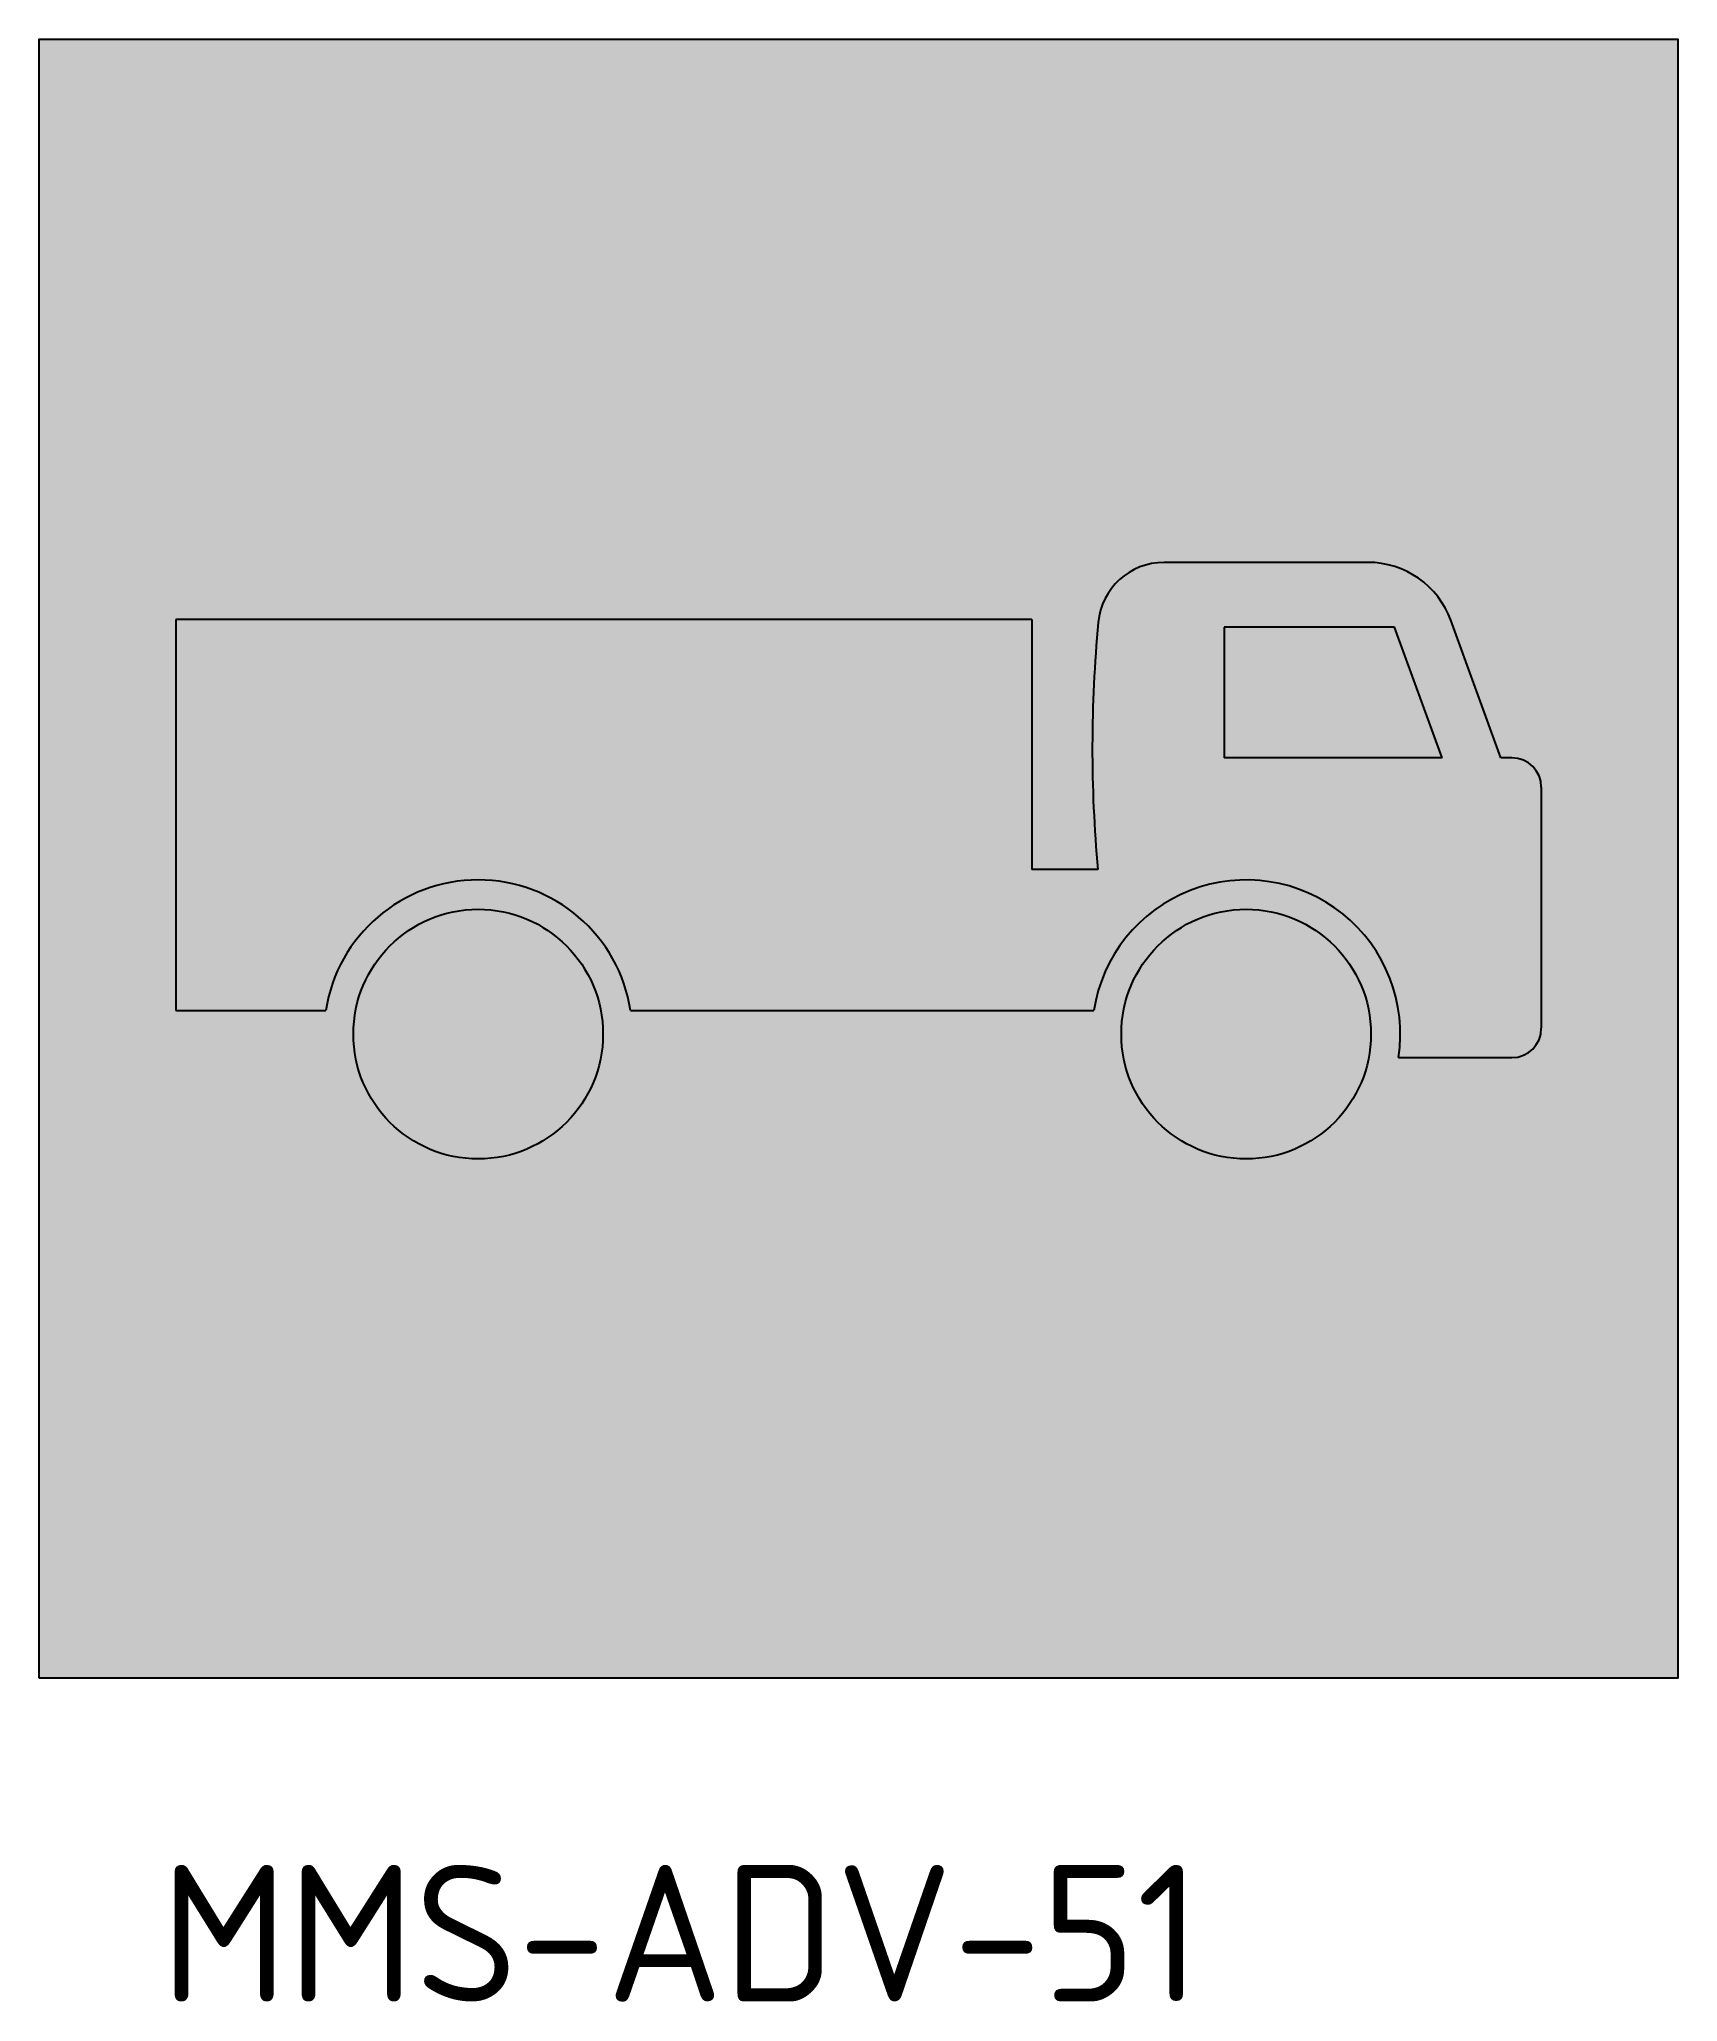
# Model space of a CAD drawing. Extents: x 158 to 359, y 73 to 242.
# Drawn here: x 157.8 to 217.8, y 170.2 to 242.1 of the extents above.
import ezdxf

# ---------------------------------------------------------------- set-up
doc = ezdxf.new("R2010")
doc.units = 0
doc.header["$LTSCALE"] = 0.3
doc.header["$MEASUREMENT"] = 0
doc.layers.add('L25', color=1, linetype='CONTINUOUS')
doc.layers.add('yellow', color=50, linetype='CONTINUOUS')
doc.styles.add('iso', font='iso3098b.shx')

msp = doc.modelspace()

# ---------------------------------------------------------------- hatches: boundary and pattern name
at = {"layer": 'L25'}
h = msp.add_hatch(color=256, dxfattribs=at)
edge = h.paths.add_edge_path()
edge.add_arc((173.8736578460434, 205.6356493879879), 4.570505638266937, 0, 360)
edge = h.paths.add_edge_path()
edge.add_arc((201.9957101850275, 205.6356493879879), 4.570505638266937, 0, 360)
edge = h.paths.add_edge_path()
edge.add_line((162.7969030050666, 220.8074379866701), (162.7969030050666, 206.4959798610735))
edge.add_line((162.7969030050666, 206.4959798610735), (168.2936730988783, 206.4959798610735))
edge.add_arc((173.8736578460434, 205.6356493879879), 5.645918729623864, 8.764931532313824, 171.2350684676863, ccw=False)
edge.add_line((179.4536425932094, 206.4959798610735), (196.4157254378615, 206.4959798610735))
edge.add_arc((201.9957101850275, 205.6356493879879), 5.645918729623864, -8.764931532314108, 171.2350684676863, ccw=False)
edge.add_line((207.5756949321917, 204.7753189149039), (211.7281986618075, 204.7753189149039))
edge.add_arc((211.7281986618075, 205.8507320062593), 1.075413091356927, 270, 360)
edge.add_line((212.8036117531646, 205.8507320062593), (212.8036117531646, 214.6775833659357))
edge.add_arc((211.7281986618075, 214.6775833659357), 1.075413091356927, 0, 90)
edge.add_line((211.7281986618075, 215.7529964572927), (211.3249187525488, 215.7529964572927))
edge.add_line((211.3249187525488, 215.7529964572927), (209.4874262108154, 220.7848991100353))
edge.add_arc((206.4569217995301, 219.6782542407447), 3.226239274070779, 20.06060302042168, 90.000000000001)
edge.add_line((206.4569217995301, 222.9044935148159), (198.9897158091347, 222.9044935148159))
edge.add_arc((198.9897158091347, 220.4848140592638), 2.419679455553085, 90.00000000000134, 174.6832000390996)
edge.add_arc((244.9941727580915, 216.1001837392889), 48.63260530580294, 174.561998452857, 185.2408416257701)
edge.add_line((196.5648740736748, 211.6579626995874), (194.1451946181209, 211.6579626995874))
edge.add_line((194.1451946181209, 211.6579626995874), (194.1451946181226, 220.8074379866701))
edge.add_line((194.1451946181226, 220.8074379866701), (162.7969030050666, 220.8074379866701))
h.paths.add_polyline_path([(201.1891503665092, 220.5385847138304), (201.1891503665092, 215.7529964572927), (209.1740925698348, 215.7529964572927), (207.4265462963793, 220.5385847138304)], flags=16)
at = {"layer": 'yellow'}
h = msp.add_hatch(color=256, dxfattribs=at)
h.paths.add_polyline_path([(217.8002575064471, 242.0548077980702), (157.8002575064471, 242.0548077980702), (157.8002575064471, 182.0548077980702), (217.8002575064471, 182.0548077980702)])
h.paths.add_polyline_path([(194.1451946181226, 220.8074379866701), (194.1451946181209, 211.6579626995874), (196.5648740736748, 211.6579626995874, -0.0466289939648965), (196.5804468526877, 220.7090277143493, -0.387288244514866), (198.9897158091347, 222.9044935148169), (206.4569217995305, 222.9044935148155, -0.3150080946262612), (209.4874262108168, 220.7848991100358), (211.3249187525488, 215.7529964572927), (211.7281986618075, 215.7529964572926, -0.4142135623730951), (212.8036117531645, 214.6775833659357), (212.8036117531645, 205.8507320062593, -0.4142135623731009), (211.7281986618075, 204.7753189149024), (207.575694932193, 204.7753189149039, 1), (196.4157254378621, 206.4959798610735), (179.4536425932087, 206.4959798610735, 0.8576346483687679), (168.2936730988781, 206.4959798610735), (162.7969030050666, 206.4959798610735), (162.7969030050666, 220.8074379866701)], flags=16)
h.paths.add_polyline_path([(178.4441634843104, 205.6356493879879, -1), (169.3031522077765, 205.6356493879879, -1)], flags=16)
h.paths.add_polyline_path([(201.1891503665092, 220.5385847138304), (207.4265462963793, 220.5385847138304), (209.1740925698348, 215.7529964572927), (201.1891503665092, 215.7529964572927)], flags=0)
h.paths.add_polyline_path([(206.5662158232944, 205.6356493879879, -1), (197.4252045467605, 205.6356493879879, -1)], flags=16)

# ---------------------------------------------------------------- linework, layer by layer
at = {"layer": 'L25'}
for p, q in [((206.4569217995301, 222.9044935148159), (198.9897158091347, 222.9044935148159)), ((194.1451946181226, 220.8074379866701), (162.7969030050666, 220.8074379866701)), ((162.7969030050666, 220.8074379866701), (162.7969030050666, 206.4959798610735)), ((194.1451946181226, 220.8074379866701), (194.1451946181209, 211.6579626995874)), ((211.3249187525488, 215.7529964572927), (209.4874262108154, 220.7848991100353)), ((201.1891503665092, 220.5385847138304), (201.1891503665092, 215.7529964572927)), ((207.4265462963793, 220.5385847138304), (201.1891503665092, 220.5385847138304)), ((209.1740925698348, 215.7529964572927), (207.4265462963793, 220.5385847138304)), ((209.1740925698348, 215.7529964572927), (201.1891503665092, 215.7529964572927)), ((211.7281986618075, 215.7529964572927), (211.3249187525488, 215.7529964572927)), ((212.8036117531646, 214.6775833659357), (212.8036117531646, 205.8507320062593)), ((196.5648740736748, 211.6579626995874), (194.1451946181209, 211.6579626995874)), ((162.7969030050666, 206.4959798610735), (168.2936730988783, 206.4959798610735)), ((179.4536425932094, 206.4959798610735), (196.4157254378615, 206.4959798610735)), ((207.5756949321917, 204.7753189149039), (211.7281986618075, 204.7753189149039))]:
    msp.add_line(p, q, dxfattribs=at)
msp.add_lwpolyline([(157.8002575064471, 182.0548077980702), (157.8002575064471, 242.0548077980702), (217.8002575064471, 242.0548077980702), (217.8002575064471, 182.0548077980702)], close=True, dxfattribs=at)
for centre in [(173.8736578460434, 205.6356493879879), (201.9957101850275, 205.6356493879879)]:
    msp.add_circle(centre, 4.570505638266937, dxfattribs=at)
for centre, radius, start, end in [((198.9897158091347, 220.4848140592638), 2.419679455553085, 90.00000000000134, 174.6832000390996), ((206.4569217995301, 219.6782542407447), 3.226239274070779, 20.06060302042168, 90.000000000001), ((244.9941727580915, 216.1001837392889), 48.63260530580294, 174.561998452857, 185.2408416257701), ((211.7281986618075, 214.6775833659357), 1.075413091356927, 0, 90), ((173.8736578460434, 205.6356493879879), 5.645918729623864, 8.764931532313744, 171.2350684676863), ((201.9957101850275, 205.6356493879879), 5.645918729623864, 351.2350684676859, 171.2350684676863), ((211.7281986618075, 205.8507320062593), 1.075413091356927, 270, 0)]:
    msp.add_arc(centre, radius, start, end, dxfattribs=at)

# ---------------------------------------------------------------- texts
at = {"layer": 'yellow', "insert": (162.2456153508135, 175.2231440136685), "char_height": 5, "width": 53.7784352750291, "attachment_point": 1, "style": 'iso'}
msp.add_mtext('{\\C3;MMS-ADV-51}', dxfattribs=at)

doc.saveas('drawing.dxf')
